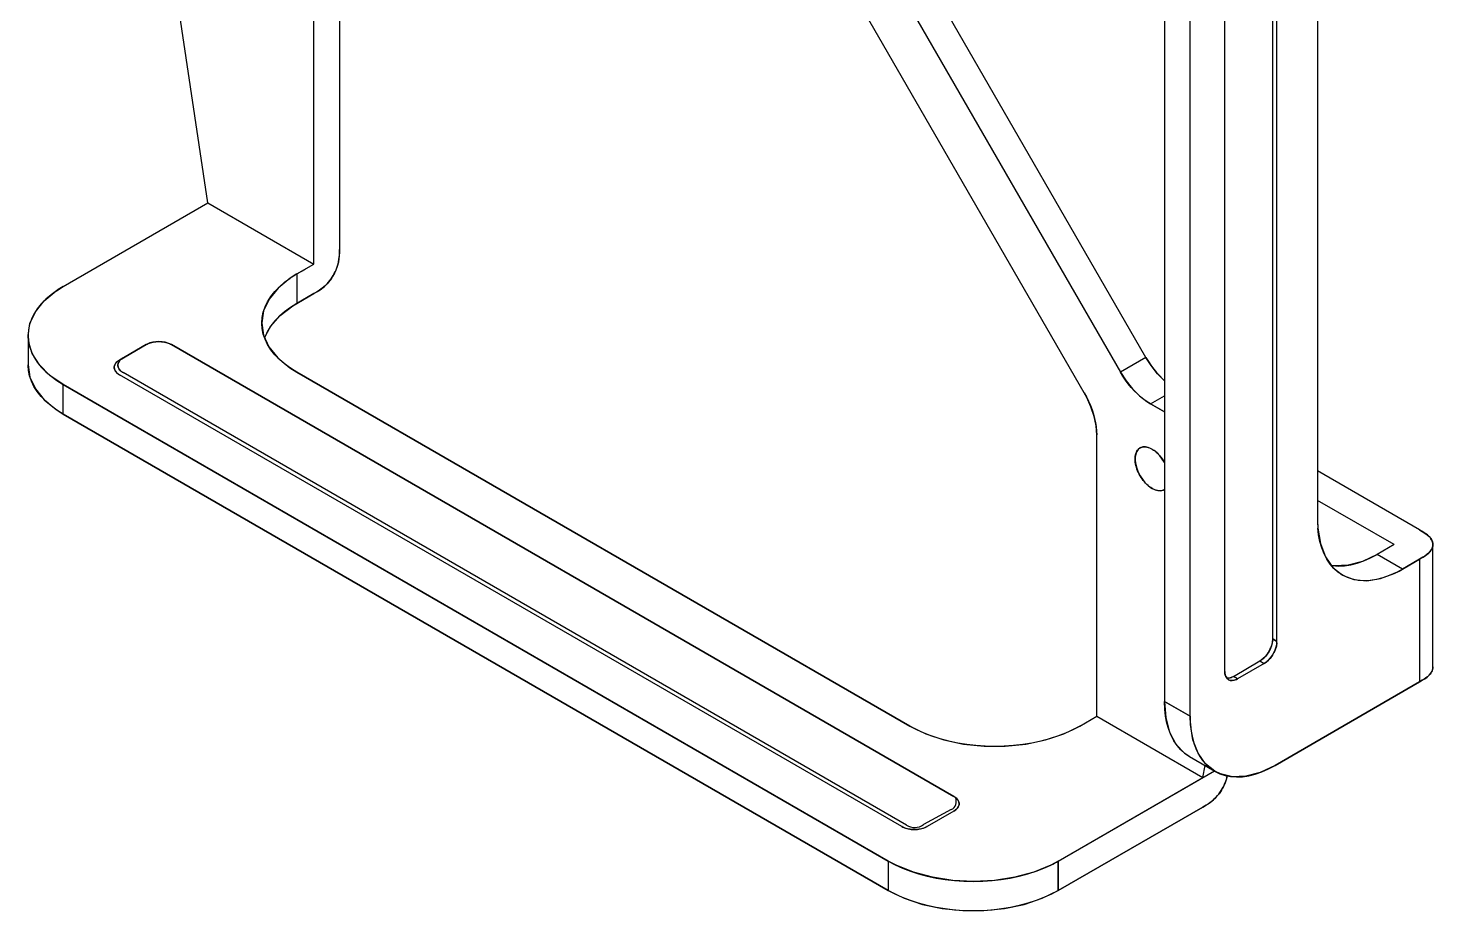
# Model space of a CAD drawing. Header units: millimetres. Extents: x 1063 to 4361, y 385 to 1055.
# Drawn here: x 1728.8 to 1845.7, y 616.4 to 689.8 of the extents above; entities that cross this region are included whole.
import ezdxf

# ---------------------------------------------------------------- set-up
doc = ezdxf.new("R2010")
doc.units = ezdxf.units.MM

msp = doc.modelspace()

# ---------------------------------------------------------------- linework, layer by layer
for p, q in [((1832.33, 639.017), (1832.33, 714.128)), ((1832.683, 638.813), (1832.683, 713.924)), ((1823.333, 713.027), (1823.333, 633.812)), ((1825.454, 632.587), (1825.454, 711.802)), ((1828.348, 636.31), (1828.348, 711.421)), ((1836.061, 707.739), (1836.061, 648.898)), ((1754.72, 694.786), (1754.72, 671.391)), ((1821.785, 662.418), (1803.155, 694.686)), ((1752.599, 670.166), (1752.599, 693.562)), ((1801.034, 693.461), (1819.664, 661.193)), ((1743.777, 675.259), (1741.244, 692.161)), ((1816.657, 659.474), (1798.034, 691.729)), ((1731.756, 668.319), (1743.777, 675.259)), ((1743.777, 675.259), (1752.599, 670.166)), ((1754.682, 670.605), (1754.635, 670.331)), ((1754.675, 670.56), (1754.699, 670.758)), ((1754.708, 670.872), (1754.682, 670.605)), ((1754.699, 670.758), (1754.711, 670.924)), ((1754.719, 671.134), (1754.708, 670.872)), ((1754.711, 670.924), (1754.718, 671.126)), ((1754.718, 671.126), (1754.72, 671.391)), ((1754.72, 671.391), (1754.719, 671.134)), ((1751.185, 669.35), (1752.599, 670.166)), ((1751.185, 669.35), (1751.892, 669.758)), ((1754.317, 669.43), (1754.237, 669.279)), ((1754.294, 669.383), (1754.37, 669.538)), ((1754.39, 669.583), (1754.317, 669.43)), ((1754.37, 669.538), (1754.439, 669.695)), ((1754.456, 669.739), (1754.39, 669.583)), ((1754.439, 669.695), (1754.5, 669.855)), ((1754.514, 669.895), (1754.456, 669.739)), ((1754.5, 669.855), (1754.554, 670.017)), ((1754.564, 670.052), (1754.514, 669.895)), ((1754.554, 670.017), (1754.6, 670.181)), ((1754.635, 670.331), (1754.564, 670.052)), ((1754.6, 670.181), (1754.642, 670.369)), ((1754.642, 670.369), (1754.675, 670.56)), ((1731.186, 667.961), (1731.756, 668.319)), ((1749.346, 667.889), (1749.728, 668.284)), ((1750.614, 668.991), (1749.61, 668.168)), ((1749.728, 668.284), (1750.162, 668.659)), ((1750.162, 668.659), (1750.613, 668.991)), ((1751.185, 669.35), (1750.614, 668.991)), ((1751.185, 669.35), (1751.185, 666.9)), ((1753.42, 668.273), (1753.279, 668.158)), ((1753.355, 668.219), (1753.47, 668.317)), ((1753.557, 668.397), (1753.42, 668.273)), ((1753.47, 668.317), (1753.58, 668.419)), ((1753.69, 668.532), (1753.557, 668.397)), ((1753.58, 668.419), (1753.699, 668.541)), ((1753.819, 668.675), (1753.69, 668.532)), ((1753.699, 668.541), (1753.812, 668.667)), ((1753.812, 668.667), (1753.92, 668.8)), ((1753.941, 668.828), (1753.819, 668.675)), ((1753.92, 668.8), (1754.022, 668.938)), ((1754.057, 668.988), (1753.941, 668.828)), ((1754.022, 668.938), (1754.119, 669.081)), ((1754.15, 669.131), (1754.057, 668.988)), ((1754.119, 669.081), (1754.21, 669.23)), ((1754.237, 669.279), (1754.15, 669.131)), ((1754.21, 669.23), (1754.294, 669.383)), ((1729.431, 666.211), (1730.167, 667.123)), ((1730.302, 667.256), (1729.92, 666.861)), ((1730.167, 667.123), (1731.167, 667.948)), ((1730.735, 667.63), (1730.302, 667.256)), ((1731.185, 667.961), (1730.735, 667.63)), ((1731.167, 667.948), (1731.186, 667.961)), ((1748.869, 667.257), (1748.413, 666.286)), ((1748.742, 667.047), (1749.016, 667.475)), ((1749.61, 668.168), (1748.869, 667.257)), ((1749.016, 667.475), (1749.346, 667.889)), ((1751.185, 666.9), (1752.599, 667.717)), ((1752.599, 667.717), (1751.185, 666.9)), ((1752.599, 667.717), (1752.889, 667.889)), ((1752.883, 667.884), (1752.599, 667.717)), ((1753.055, 667.995), (1752.883, 667.884)), ((1752.889, 667.889), (1752.981, 667.947)), ((1752.981, 667.947), (1753.114, 668.035)), ((1753.279, 668.158), (1753.055, 667.995)), ((1753.114, 668.035), (1753.235, 668.123)), ((1753.235, 668.123), (1753.355, 668.219)), ((1728.979, 665.239), (1729.431, 666.211)), ((1729.316, 666.02), (1729.102, 665.585)), ((1729.59, 666.447), (1729.316, 666.02)), ((1729.92, 666.861), (1729.59, 666.447)), ((1748.413, 666.286), (1748.256, 665.283)), ((1748.286, 665.721), (1748.377, 666.169)), ((1748.377, 666.169), (1748.529, 666.611)), ((1748.529, 666.611), (1748.742, 667.047)), ((1750.163, 666.211), (1749.73, 665.837)), ((1749.793, 665.893), (1750.846, 666.695)), ((1750.648, 666.565), (1750.163, 666.211)), ((1751.185, 666.9), (1750.648, 666.565)), ((1750.846, 666.695), (1751.185, 666.9)), ((1728.828, 664.237), (1728.979, 665.239)), ((1728.95, 665.143), (1728.858, 664.695)), ((1729.102, 665.585), (1728.95, 665.143)), ((1748.256, 665.302), (1748.286, 665.721)), ((1748.256, 665.283), (1748.256, 665.302)), ((1748.256, 665.283), (1748.256, 665.267)), ((1748.256, 665.232), (1748.256, 665.283)), ((1748.256, 665.267), (1748.408, 664.265)), ((1748.287, 664.809), (1748.256, 665.232)), ((1748.378, 664.36), (1748.287, 664.809)), ((1748.481, 664.036), (1748.996, 664.998)), ((1749.018, 665.028), (1748.744, 664.601)), ((1748.996, 664.998), (1749.793, 665.893)), ((1749.348, 665.442), (1749.018, 665.028)), ((1749.73, 665.837), (1749.348, 665.442)), ((1728.858, 664.695), (1728.828, 664.272)), ((1728.828, 664.272), (1728.828, 664.238)), ((1728.828, 664.238), (1728.828, 664.202)), ((1728.828, 664.237), (1728.828, 661.787)), ((1728.866, 663.733), (1728.828, 664.237)), ((1728.828, 664.202), (1728.858, 663.783)), ((1728.858, 663.783), (1728.949, 663.334)), ((1729.168, 662.742), (1728.866, 663.733)), ((1738.728, 663.522), (1738.82, 663.564)), ((1738.956, 663.615), (1738.742, 663.528)), ((1738.82, 663.564), (1738.917, 663.601)), ((1738.917, 663.601), (1739.019, 663.634)), ((1739.194, 663.678), (1738.956, 663.615)), ((1739.019, 663.634), (1739.126, 663.663)), ((1739.126, 663.663), (1739.236, 663.687)), ((1739.446, 663.717), (1739.194, 663.678)), ((1739.236, 663.687), (1739.349, 663.705)), ((1739.349, 663.705), (1739.463, 663.718)), ((1739.707, 663.729), (1739.446, 663.717)), ((1739.463, 663.718), (1739.58, 663.726)), ((1739.58, 663.726), (1739.698, 663.729)), ((1739.698, 663.729), (1739.816, 663.727)), ((1739.967, 663.716), (1739.707, 663.729)), ((1739.816, 663.727), (1739.933, 663.719)), ((1739.933, 663.719), (1740.048, 663.706)), ((1740.219, 663.676), (1739.967, 663.716)), ((1740.048, 663.706), (1740.161, 663.688)), ((1740.161, 663.688), (1740.273, 663.664)), ((1740.456, 663.612), (1740.219, 663.676)), ((1740.273, 663.664), (1740.381, 663.636)), ((1740.381, 663.636), (1740.483, 663.602)), ((1740.67, 663.525), (1740.456, 663.612)), ((1740.483, 663.602), (1740.581, 663.565)), ((1740.581, 663.565), (1740.67, 663.525)), ((1748.531, 663.919), (1748.378, 664.36)), ((1748.408, 664.265), (1748.859, 663.292)), ((1748.531, 664.166), (1748.482, 664.043)), ((1748.744, 664.601), (1748.531, 664.166)), ((1748.744, 663.484), (1748.531, 663.919)), ((1728.949, 663.334), (1729.101, 662.892)), ((1729.101, 662.892), (1729.314, 662.457)), ((1729.764, 661.797), (1729.168, 662.742)), ((1729.314, 662.457), (1729.587, 662.029)), ((1738.641, 663.476), (1736.427, 662.197)), ((1736.427, 662.197), (1738.641, 663.476)), ((1738.742, 663.528), (1738.641, 663.476)), ((1738.641, 663.476), (1738.728, 663.522)), ((1740.762, 663.476), (1740.67, 663.525)), ((1740.67, 663.525), (1740.762, 663.476)), ((1805.81, 625.921), (1740.762, 663.476)), ((1740.762, 663.476), (1805.81, 625.921)), ((1749.018, 663.057), (1748.744, 663.484)), ((1748.859, 663.292), (1749.596, 662.38)), ((1749.348, 662.642), (1749.018, 663.057)), ((1749.73, 662.248), (1749.348, 662.642)), ((1821.785, 662.418), (1819.664, 661.193)), ((1822.226, 661.732), (1821.785, 662.418)), ((1821.785, 662.418), (1821.99, 662.08)), ((1728.828, 661.787), (1728.979, 660.785)), ((1728.828, 661.752), (1728.828, 661.786)), ((1728.858, 661.329), (1728.828, 661.752)), ((1728.95, 660.88), (1728.858, 661.329)), ((1729.587, 662.029), (1729.918, 661.614)), ((1730.636, 660.925), (1729.764, 661.797)), ((1729.918, 661.614), (1730.3, 661.22)), ((1735.993, 661.66), (1735.988, 661.585)), ((1735.988, 661.584), (1735.989, 661.62)), ((1735.988, 661.585), (1736.01, 661.434)), ((1735.989, 661.55), (1735.988, 661.584)), ((1735.989, 661.62), (1735.992, 661.651)), ((1735.993, 661.514), (1735.989, 661.55)), ((1735.992, 661.651), (1736.005, 661.718)), ((1736.039, 661.809), (1735.993, 661.66)), ((1736.007, 661.447), (1735.993, 661.514)), ((1736.005, 661.718), (1736.028, 661.785)), ((1736.029, 661.381), (1736.007, 661.447)), ((1736.01, 661.434), (1736.078, 661.289)), ((1736.028, 661.785), (1736.06, 661.85)), ((1736.062, 661.316), (1736.029, 661.381)), ((1736.128, 661.951), (1736.039, 661.809)), ((1736.06, 661.85), (1736.101, 661.914)), ((1736.103, 661.252), (1736.062, 661.316)), ((1736.078, 661.289), (1736.189, 661.152)), ((1736.101, 661.914), (1736.15, 661.977)), ((1736.152, 661.19), (1736.103, 661.252)), ((1736.259, 662.081), (1736.128, 661.951)), ((1736.15, 661.977), (1736.207, 662.036)), ((1736.207, 662.036), (1736.272, 662.093)), ((1736.427, 662.197), (1736.259, 662.081)), ((1736.272, 662.093), (1736.346, 662.146)), ((1736.296, 661.835), (1736.291, 661.76)), ((1736.291, 661.759), (1736.292, 661.795)), ((1736.291, 661.76), (1736.314, 661.609)), ((1736.292, 661.725), (1736.291, 661.759)), ((1736.292, 661.795), (1736.295, 661.826)), ((1736.296, 661.689), (1736.292, 661.725)), ((1736.295, 661.826), (1736.308, 661.893)), ((1736.342, 661.984), (1736.296, 661.835)), ((1736.31, 661.622), (1736.296, 661.689)), ((1736.308, 661.893), (1736.331, 661.96)), ((1736.333, 661.556), (1736.31, 661.622)), ((1736.314, 661.609), (1736.381, 661.464)), ((1736.331, 661.96), (1736.363, 662.025)), ((1736.365, 661.491), (1736.333, 661.556)), ((1736.431, 662.126), (1736.342, 661.984)), ((1736.346, 662.146), (1736.427, 662.197)), ((1736.363, 662.025), (1736.404, 662.089)), ((1736.406, 661.427), (1736.365, 661.491)), ((1736.381, 661.464), (1736.492, 661.327)), ((1736.404, 662.089), (1736.453, 662.152)), ((1736.455, 661.365), (1736.406, 661.427)), ((1736.562, 662.256), (1736.431, 662.126)), ((1736.453, 662.152), (1736.51, 662.211)), ((1736.512, 661.307), (1736.455, 661.365)), ((1736.492, 661.327), (1736.642, 661.203)), ((1736.51, 662.211), (1736.576, 662.268)), ((1736.577, 661.251), (1736.512, 661.307)), ((1736.73, 662.372), (1736.562, 662.256)), ((1736.576, 662.268), (1736.649, 662.321)), ((1736.624, 661.215), (1736.577, 661.251)), ((1736.649, 662.321), (1736.73, 662.372)), ((1749.596, 662.38), (1750.596, 661.556)), ((1750.163, 661.874), (1749.73, 662.248)), ((1750.648, 661.519), (1750.163, 661.874)), ((1750.596, 661.556), (1751.185, 661.185)), ((1751.185, 661.185), (1750.648, 661.519)), ((1821.99, 662.08), (1822.207, 661.757)), ((1822.207, 661.757), (1822.437, 661.448)), ((1822.756, 661.063), (1822.226, 661.732)), ((1822.437, 661.448), (1822.678, 661.152)), ((1729.102, 660.439), (1728.95, 660.88)), ((1728.979, 660.785), (1729.431, 659.813)), ((1729.316, 660.004), (1729.102, 660.439)), ((1730.3, 661.22), (1730.733, 660.845)), ((1731.756, 660.154), (1730.636, 660.925)), ((1730.733, 660.845), (1731.219, 660.49)), ((1731.219, 660.49), (1731.756, 660.154)), ((1731.756, 657.705), (1731.756, 660.154)), ((1731.756, 660.154), (1800.358, 620.547)), ((1800.358, 620.547), (1731.756, 660.154)), ((1736.209, 661.132), (1736.152, 661.19)), ((1736.189, 661.152), (1736.338, 661.028)), ((1736.274, 661.076), (1736.209, 661.132)), ((1736.321, 661.04), (1736.274, 661.076)), ((1736.338, 661.028), (1736.342, 661.026)), ((1736.342, 661.026), (1736.427, 660.973)), ((1801.475, 623.418), (1736.427, 660.973)), ((1736.642, 661.203), (1736.645, 661.201)), ((1736.645, 661.201), (1736.73, 661.148)), ((1801.87, 623.543), (1736.73, 661.148)), ((1802.143, 631.764), (1751.185, 661.185)), ((1751.185, 661.185), (1802.143, 631.764)), ((1819.664, 661.193), (1820.136, 660.463)), ((1819.869, 660.855), (1819.664, 661.193)), ((1820.086, 660.532), (1819.869, 660.855)), ((1820.316, 660.222), (1820.086, 660.532)), ((1820.136, 660.463), (1820.67, 659.799)), ((1820.557, 659.927), (1820.316, 660.222)), ((1822.678, 661.152), (1822.932, 660.871)), ((1823.333, 660.479), (1822.756, 661.063)), ((1822.932, 660.871), (1823.194, 660.608)), ((1823.194, 660.608), (1823.332, 660.479)), ((1729.59, 659.577), (1729.316, 660.004)), ((1729.431, 659.813), (1730.167, 658.9)), ((1729.92, 659.162), (1729.59, 659.577)), ((1730.302, 658.768), (1729.92, 659.162)), ((1730.167, 658.9), (1731.167, 658.076)), ((1816.865, 659.091), (1816.657, 659.474)), ((1816.657, 659.474), (1816.846, 659.127)), ((1816.846, 659.127), (1817.018, 658.777)), ((1817.218, 658.304), (1816.865, 659.091)), ((1820.811, 659.646), (1820.557, 659.927)), ((1820.67, 659.799), (1821.249, 659.221)), ((1821.073, 659.383), (1820.811, 659.646)), ((1821.339, 659.142), (1821.073, 659.383)), ((1821.249, 659.221), (1821.856, 658.747)), ((1821.61, 658.924), (1821.339, 659.142)), ((1821.884, 658.728), (1821.61, 658.924)), ((1822.164, 658.554), (1823.333, 659.229)), ((1730.735, 658.394), (1730.302, 658.768)), ((1731.22, 658.039), (1730.735, 658.394)), ((1731.167, 658.076), (1731.756, 657.705)), ((1731.756, 657.705), (1731.22, 658.039)), ((1817.018, 658.777), (1817.171, 658.424)), ((1817.171, 658.424), (1817.306, 658.067)), ((1817.479, 657.508), (1817.218, 658.304)), ((1817.306, 658.067), (1817.423, 657.707)), ((1821.856, 658.747), (1822.164, 658.554)), ((1822.164, 658.554), (1821.884, 658.728)), ((1822.164, 658.554), (1823.333, 657.879)), ((1823.333, 657.879), (1822.164, 658.554)), ((1731.756, 657.705), (1800.358, 618.098)), ((1800.358, 618.098), (1731.756, 657.705)), ((1817.423, 657.707), (1817.52, 657.348)), ((1817.638, 656.729), (1817.479, 657.508)), ((1817.52, 657.348), (1817.595, 656.997)), ((1817.595, 656.997), (1817.649, 656.654)), ((1817.692, 655.989), (1817.638, 656.729)), ((1817.649, 656.654), (1817.681, 656.318)), ((1817.681, 656.318), (1817.692, 655.989)), ((1817.692, 632.585), (1817.692, 655.989)), ((1820.889, 654.097), (1820.902, 654.217)), ((1820.933, 654.366), (1820.891, 654.11)), ((1820.902, 654.217), (1820.924, 654.329)), ((1820.924, 654.329), (1820.954, 654.435)), ((1821.018, 654.584), (1820.933, 654.366)), ((1820.954, 654.435), (1820.993, 654.534)), ((1820.993, 654.534), (1821.039, 654.624)), ((1821.141, 654.76), (1821.018, 654.584)), ((1821.039, 654.624), (1821.093, 654.704)), ((1821.093, 654.704), (1821.155, 654.775)), ((1821.299, 654.886), (1821.141, 654.76)), ((1821.155, 654.775), (1821.223, 654.835)), ((1821.223, 654.835), (1821.27, 654.868)), ((1821.27, 654.868), (1821.286, 654.879)), ((1821.286, 654.879), (1821.33, 654.903)), ((1821.387, 654.929), (1821.299, 654.886)), ((1821.528, 654.968), (1821.387, 654.929)), ((1821.405, 654.936), (1821.468, 654.956)), ((1821.468, 654.956), (1821.56, 654.974)), ((1821.746, 654.977), (1821.528, 654.968)), ((1821.56, 654.974), (1821.657, 654.98)), ((1821.657, 654.98), (1821.758, 654.976)), ((1821.98, 654.929), (1821.746, 654.977)), ((1821.758, 654.976), (1821.863, 654.96)), ((1821.863, 654.96), (1821.969, 654.933)), ((1821.969, 654.933), (1822.078, 654.895)), ((1822.224, 654.828), (1821.98, 654.929)), ((1822.078, 654.895), (1822.188, 654.847)), ((1822.188, 654.847), (1822.299, 654.787)), ((1822.471, 654.676), (1822.224, 654.828)), ((1822.299, 654.787), (1822.411, 654.718)), ((1822.411, 654.718), (1822.521, 654.64)), ((1822.712, 654.478), (1822.471, 654.676)), ((1822.521, 654.64), (1822.629, 654.552)), ((1822.629, 654.552), (1822.736, 654.456)), ((1822.94, 654.24), (1822.712, 654.478)), ((1822.736, 654.456), (1822.841, 654.351)), ((1822.841, 654.351), (1822.942, 654.238)), ((1823.15, 653.968), (1822.94, 654.24)), ((1822.942, 654.238), (1823.039, 654.12)), ((1820.885, 653.971), (1820.889, 654.097)), ((1820.89, 653.839), (1820.885, 653.971)), ((1820.902, 653.705), (1820.89, 653.839)), ((1820.891, 654.11), (1820.891, 653.825)), ((1820.891, 653.825), (1820.933, 653.52)), ((1820.924, 653.567), (1820.902, 653.705)), ((1820.954, 653.427), (1820.924, 653.567)), ((1820.933, 653.52), (1821.018, 653.204)), ((1820.993, 653.284), (1820.954, 653.427)), ((1821.04, 653.139), (1820.993, 653.284)), ((1821.018, 653.204), (1821.141, 652.887)), ((1821.094, 652.997), (1821.04, 653.139)), ((1823.039, 654.12), (1823.13, 653.996)), ((1823.13, 653.996), (1823.217, 653.867)), ((1823.333, 653.672), (1823.15, 653.968)), ((1823.217, 653.867), (1823.299, 653.732)), ((1823.299, 653.732), (1823.334, 653.671)), ((1821.155, 652.855), (1821.094, 652.997)), ((1821.141, 652.887), (1821.299, 652.577)), ((1821.224, 652.715), (1821.155, 652.855)), ((1821.299, 652.577), (1821.224, 652.715)), ((1821.299, 652.577), (1821.488, 652.285)), ((1821.381, 652.442), (1821.299, 652.577)), ((1821.468, 652.312), (1821.381, 652.442)), ((1821.56, 652.189), (1821.468, 652.312)), ((1821.488, 652.285), (1821.702, 652.019)), ((1821.657, 652.071), (1821.56, 652.189)), ((1821.758, 651.958), (1821.657, 652.071)), ((1821.702, 652.019), (1821.933, 651.788)), ((1821.863, 651.853), (1821.758, 651.958)), ((1844.546, 648.081), (1836.061, 652.98)), ((1821.97, 651.756), (1821.863, 651.853)), ((1821.933, 651.788), (1822.176, 651.599)), ((1822.078, 651.669), (1821.97, 651.756)), ((1822.188, 651.591), (1822.078, 651.669)), ((1822.176, 651.599), (1822.299, 651.521)), ((1822.299, 651.521), (1822.188, 651.591)), ((1822.299, 651.521), (1822.545, 651.404)), ((1822.411, 651.462), (1822.299, 651.521)), ((1822.521, 651.413), (1822.411, 651.462)), ((1822.629, 651.376), (1822.521, 651.413)), ((1822.545, 651.404), (1822.783, 651.341)), ((1822.736, 651.349), (1822.629, 651.376)), ((1822.841, 651.333), (1822.736, 651.349)), ((1822.783, 651.341), (1823.007, 651.332)), ((1822.942, 651.329), (1822.841, 651.333)), ((1823.039, 651.335), (1822.942, 651.329)), ((1823.007, 651.332), (1823.208, 651.379)), ((1823.131, 651.353), (1823.039, 651.335)), ((1823.211, 651.38), (1823.131, 651.353)), ((1823.208, 651.379), (1823.211, 651.38)), ((1823.211, 651.38), (1823.299, 651.422)), ((1823.269, 651.406), (1823.211, 651.38)), ((1823.299, 651.422), (1823.269, 651.406)), ((1823.334, 651.444), (1823.299, 651.422)), ((1823.299, 651.422), (1823.333, 651.443)), ((1842.425, 646.856), (1836.061, 650.531)), ((1836.061, 648.898), (1836.086, 648.224)), ((1836.086, 648.224), (1836.297, 646.943)), ((1836.147, 647.666), (1836.086, 648.223)), ((1836.255, 647.103), (1836.147, 647.666)), ((1844.772, 647.948), (1844.546, 648.081)), ((1844.546, 648.081), (1844.766, 647.952)), ((1844.766, 647.952), (1844.977, 647.818)), ((1844.936, 647.845), (1844.772, 647.948)), ((1845.062, 647.759), (1844.936, 647.845)), ((1844.977, 647.818), (1845.169, 647.677)), ((1845.198, 647.653), (1845.062, 647.759)), ((1845.169, 647.677), (1845.336, 647.526)), ((1845.314, 647.547), (1845.198, 647.653)), ((1845.413, 647.442), (1845.314, 647.547)), ((1845.336, 647.526), (1845.471, 647.367)), ((1845.486, 647.346), (1845.413, 647.442)), ((1845.471, 647.367), (1845.532, 647.274)), ((1845.546, 647.25), (1845.486, 647.346)), ((1845.532, 647.274), (1845.58, 647.179)), ((1845.592, 647.152), (1845.546, 647.25)), ((1836.406, 646.575), (1836.255, 647.103)), ((1836.297, 646.943), (1836.715, 645.846)), ((1836.6, 646.082), (1836.406, 646.575)), ((1836.834, 645.631), (1836.6, 646.082)), ((1841.011, 646.04), (1839.783, 645.455)), ((1840.451, 645.742), (1841.011, 646.04)), ((1842.425, 646.856), (1841.011, 646.04)), ((1843.132, 644.815), (1841.011, 646.04)), ((1845.184, 646.048), (1844.988, 645.902)), ((1845.147, 646.019), (1845.246, 646.101)), ((1845.295, 646.147), (1845.184, 646.048)), ((1845.246, 646.101), (1845.332, 646.183)), ((1845.393, 646.249), (1845.295, 646.147)), ((1845.332, 646.183), (1845.409, 646.266)), ((1845.477, 646.354), (1845.393, 646.249)), ((1845.409, 646.266), (1845.482, 646.361)), ((1845.545, 646.463), (1845.477, 646.354)), ((1845.482, 646.361), (1845.543, 646.457)), ((1845.543, 646.457), (1845.59, 646.555)), ((1845.597, 646.575), (1845.545, 646.463)), ((1845.58, 647.179), (1845.617, 647.082)), ((1845.59, 646.555), (1845.623, 646.653)), ((1845.625, 647.054), (1845.592, 647.152)), ((1845.632, 646.688), (1845.597, 646.575)), ((1845.617, 647.082), (1845.64, 646.984)), ((1845.623, 646.653), (1845.644, 646.753)), ((1845.645, 646.954), (1845.625, 647.054)), ((1845.648, 646.787), (1845.632, 646.688)), ((1845.64, 646.984), (1845.65, 646.886)), ((1845.644, 646.753), (1845.65, 646.82)), ((1845.651, 646.856), (1845.645, 646.954)), ((1845.65, 646.82), (1845.648, 646.787)), ((1845.65, 646.886), (1845.651, 646.856)), ((1845.65, 646.82), (1845.651, 646.856)), ((1845.651, 646.856), (1845.65, 646.82)), ((1845.651, 636.67), (1845.651, 646.856)), ((1836.715, 645.846), (1837.328, 644.965)), ((1837.104, 645.229), (1836.834, 645.631)), ((1837.411, 644.876), (1837.104, 645.229)), ((1837.475, 645.093), (1837.179, 645.13)), ((1837.185, 645.128), (1837.311, 645.109)), ((1837.311, 645.109), (1837.795, 645.076)), ((1837.328, 644.965), (1838.118, 644.328)), ((1837.754, 644.573), (1837.411, 644.876)), ((1838.592, 645.136), (1837.475, 645.093)), ((1837.795, 645.076), (1838.302, 645.099)), ((1838.302, 645.099), (1838.827, 645.177)), ((1839.783, 645.455), (1838.592, 645.136)), ((1838.827, 645.177), (1839.359, 645.311)), ((1839.359, 645.311), (1839.901, 645.499)), ((1839.901, 645.499), (1840.451, 645.742)), ((1843.132, 644.815), (1844.546, 645.632)), ((1844.546, 645.632), (1843.132, 644.815)), ((1844.546, 645.632), (1844.832, 645.801)), ((1844.826, 645.797), (1844.546, 645.632)), ((1844.546, 645.632), (1844.546, 635.445)), ((1844.988, 645.902), (1844.826, 645.797)), ((1844.832, 645.801), (1844.92, 645.857)), ((1844.92, 645.857), (1845.042, 645.94)), ((1845.042, 645.94), (1845.147, 646.019)), ((1838.102, 644.338), (1837.754, 644.573)), ((1838.133, 644.319), (1838.102, 644.338)), ((1838.118, 644.328), (1838.132, 644.32)), ((1838.132, 644.32), (1839.076, 643.95)), ((1838.162, 644.303), (1838.133, 644.319)), ((1838.544, 644.118), (1838.162, 644.303)), ((1838.978, 643.972), (1838.544, 644.118)), ((1839.437, 643.884), (1838.978, 643.972)), ((1839.076, 643.95), (1840.144, 643.855)), ((1839.92, 643.851), (1839.437, 643.884)), ((1840.427, 643.875), (1839.92, 643.851)), ((1840.144, 643.855), (1841.302, 644.037)), ((1840.951, 643.953), (1840.427, 643.875)), ((1841.484, 644.087), (1840.951, 643.953)), ((1841.302, 644.037), (1842.516, 644.49)), ((1842.024, 644.275), (1841.484, 644.087)), ((1842.536, 644.499), (1842.024, 644.275)), ((1842.516, 644.49), (1842.536, 644.5)), ((1842.536, 644.5), (1843.132, 644.815)), ((1832.022, 637.976), (1831.88, 637.757)), ((1831.891, 637.771), (1831.956, 637.868)), ((1831.956, 637.868), (1832.017, 637.969)), ((1832.017, 637.969), (1832.074, 638.072)), ((1832.14, 638.208), (1832.022, 637.976)), ((1832.074, 638.072), (1832.126, 638.177)), ((1832.126, 638.177), (1832.172, 638.283)), ((1832.232, 638.447), (1832.14, 638.208)), ((1832.172, 638.283), (1832.213, 638.39)), ((1832.213, 638.39), (1832.248, 638.498)), ((1832.294, 638.684), (1832.232, 638.447)), ((1832.248, 638.498), (1832.277, 638.606)), ((1832.277, 638.606), (1832.3, 638.712)), ((1832.326, 638.912), (1832.294, 638.684)), ((1832.3, 638.712), (1832.316, 638.816)), ((1832.304, 637.656), (1832.435, 637.883)), ((1832.316, 638.816), (1832.326, 638.912)), ((1832.33, 639.017), (1832.326, 638.912)), ((1832.326, 638.912), (1832.33, 639.017)), ((1832.683, 638.813), (1832.33, 639.017)), ((1832.33, 639.017), (1832.683, 638.813)), ((1832.431, 637.875), (1832.374, 637.771)), ((1832.482, 637.98), (1832.431, 637.875)), ((1832.435, 637.883), (1832.541, 638.119)), ((1832.528, 638.085), (1832.482, 637.98)), ((1832.568, 638.192), (1832.528, 638.085)), ((1832.541, 638.119), (1832.619, 638.357)), ((1832.603, 638.3), (1832.568, 638.192)), ((1832.632, 638.407), (1832.603, 638.3)), ((1832.619, 638.357), (1832.667, 638.591)), ((1832.654, 638.512), (1832.632, 638.407)), ((1832.67, 638.614), (1832.654, 638.512)), ((1832.667, 638.591), (1832.679, 638.708)), ((1832.677, 638.68), (1832.67, 638.614)), ((1832.679, 638.708), (1832.683, 638.813)), ((1829.055, 635.902), (1831.269, 637.18)), ((1831.623, 636.976), (1829.408, 635.698)), ((1831.365, 637.241), (1831.269, 637.18)), ((1831.269, 637.18), (1831.353, 637.232)), ((1831.269, 637.18), (1831.623, 636.976)), ((1831.353, 637.232), (1831.435, 637.291)), ((1831.547, 637.384), (1831.365, 637.241)), ((1831.435, 637.291), (1831.516, 637.356)), ((1831.516, 637.356), (1831.596, 637.428)), ((1831.721, 637.557), (1831.547, 637.384)), ((1831.596, 637.428), (1831.674, 637.507)), ((1831.623, 636.976), (1831.807, 637.101)), ((1831.707, 637.029), (1831.623, 636.976)), ((1831.674, 637.507), (1831.75, 637.591)), ((1831.79, 637.088), (1831.707, 637.029)), ((1831.88, 637.757), (1831.721, 637.557)), ((1831.75, 637.591), (1831.822, 637.679)), ((1831.872, 637.154), (1831.79, 637.088)), ((1831.807, 637.101), (1831.985, 637.259)), ((1831.822, 637.679), (1831.891, 637.771)), ((1831.952, 637.227), (1831.872, 637.154)), ((1832.031, 637.306), (1831.952, 637.227)), ((1831.985, 637.259), (1832.153, 637.446)), ((1832.107, 637.391), (1832.031, 637.306)), ((1832.179, 637.48), (1832.107, 637.391)), ((1832.153, 637.446), (1832.304, 637.656)), ((1832.248, 637.573), (1832.179, 637.48)), ((1832.313, 637.67), (1832.248, 637.573)), ((1832.374, 637.771), (1832.313, 637.67)), ((1845.65, 636.706), (1845.651, 636.67)), ((1845.651, 636.67), (1845.65, 636.706)), ((1828.348, 636.31), (1828.351, 636.209)), ((1828.351, 636.209), (1828.348, 636.31)), ((1828.351, 636.209), (1828.383, 636.017)), ((1828.361, 636.124), (1828.351, 636.209)), ((1828.377, 636.039), (1828.361, 636.124)), ((1828.4, 635.96), (1828.377, 636.039)), ((1828.383, 636.017), (1828.446, 635.852)), ((1828.429, 635.886), (1828.4, 635.96)), ((1828.465, 635.818), (1828.429, 635.886)), ((1828.446, 635.852), (1828.538, 635.72)), ((1828.505, 635.758), (1828.465, 635.818)), ((1828.624, 635.759), (1828.501, 635.762)), ((1828.552, 635.705), (1828.505, 635.758)), ((1828.538, 635.72), (1828.656, 635.625)), ((1828.603, 635.66), (1828.552, 635.705)), ((1828.629, 635.642), (1828.603, 635.66)), ((1828.692, 635.766), (1828.624, 635.759)), ((1828.624, 635.759), (1828.646, 635.76)), ((1828.659, 635.623), (1828.629, 635.642)), ((1828.646, 635.76), (1828.725, 635.772)), ((1828.656, 635.625), (1828.658, 635.623)), ((1828.658, 635.623), (1828.8, 635.568)), ((1828.689, 635.607), (1828.659, 635.623)), ((1828.722, 635.592), (1828.689, 635.607)), ((1828.87, 635.814), (1828.692, 635.766)), ((1828.787, 635.571), (1828.722, 635.592)), ((1828.725, 635.772), (1828.805, 635.792)), ((1828.856, 635.558), (1828.787, 635.571)), ((1828.8, 635.568), (1828.96, 635.554)), ((1828.805, 635.792), (1828.887, 635.82)), ((1828.928, 635.553), (1828.856, 635.558)), ((1829.055, 635.902), (1828.87, 635.814)), ((1828.887, 635.82), (1828.97, 635.857)), ((1829.004, 635.557), (1828.928, 635.553)), ((1828.96, 635.554), (1829.134, 635.581)), ((1828.97, 635.857), (1829.055, 635.902)), ((1829.082, 635.569), (1829.004, 635.557)), ((1829.408, 635.698), (1829.055, 635.902)), ((1829.162, 635.589), (1829.082, 635.569)), ((1829.134, 635.581), (1829.316, 635.649)), ((1829.243, 635.617), (1829.162, 635.589)), ((1829.325, 635.653), (1829.243, 635.617)), ((1829.316, 635.649), (1829.408, 635.698)), ((1829.408, 635.698), (1829.325, 635.653)), ((1844.771, 635.578), (1844.546, 635.445)), ((1844.546, 635.445), (1844.766, 635.574)), ((1844.766, 635.574), (1844.977, 635.708)), ((1844.936, 635.681), (1844.771, 635.578)), ((1845.062, 635.768), (1844.936, 635.681)), ((1844.977, 635.708), (1845.169, 635.849)), ((1845.198, 635.873), (1845.062, 635.768)), ((1845.169, 635.849), (1845.336, 636)), ((1845.314, 635.979), (1845.198, 635.873)), ((1845.413, 636.084), (1845.314, 635.979)), ((1845.336, 636), (1845.471, 636.159)), ((1845.486, 636.18), (1845.413, 636.084)), ((1845.471, 636.159), (1845.532, 636.252)), ((1845.546, 636.276), (1845.486, 636.18)), ((1845.532, 636.252), (1845.58, 636.347)), ((1845.592, 636.374), (1845.546, 636.276)), ((1845.58, 636.347), (1845.617, 636.444)), ((1845.625, 636.472), (1845.592, 636.374)), ((1845.617, 636.444), (1845.64, 636.542)), ((1845.645, 636.572), (1845.625, 636.472)), ((1845.64, 636.542), (1845.65, 636.641)), ((1845.651, 636.67), (1845.645, 636.572)), ((1845.65, 636.641), (1845.651, 636.67)), ((1844.546, 635.445), (1832.525, 628.505)), ((1832.525, 628.505), (1844.546, 635.445)), ((1825.454, 632.587), (1823.333, 633.812)), ((1823.333, 633.812), (1823.44, 632.456)), ((1823.355, 633.179), (1823.333, 633.812)), ((1823.333, 633.812), (1825.454, 632.587)), ((1816.285, 631.764), (1817.699, 632.581)), ((1817.699, 632.581), (1817.692, 632.585)), ((1817.692, 632.585), (1826.521, 627.488)), ((1823.419, 632.581), (1823.355, 633.179)), ((1823.527, 632.018), (1823.419, 632.581)), ((1823.44, 632.456), (1823.759, 631.266)), ((1823.678, 631.49), (1823.527, 632.018)), ((1825.479, 631.914), (1825.454, 632.587)), ((1802.724, 631.454), (1802.143, 631.764)), ((1802.143, 631.764), (1803.478, 631.117)), ((1803.34, 631.173), (1802.724, 631.454)), ((1803.99, 630.923), (1803.34, 631.173)), ((1803.478, 631.117), (1804.988, 630.614)), ((1804.675, 630.702), (1803.99, 630.923)), ((1813.44, 630.614), (1814.95, 631.117)), ((1814.441, 630.924), (1813.756, 630.703)), ((1815.09, 631.174), (1814.441, 630.924)), ((1814.95, 631.117), (1816.285, 631.764)), ((1815.705, 631.454), (1815.09, 631.174)), ((1816.285, 631.764), (1815.705, 631.454)), ((1823.872, 630.996), (1823.678, 631.49)), ((1823.759, 631.266), (1824.28, 630.277)), ((1824.106, 630.545), (1823.872, 630.996)), ((1825.481, 631.891), (1825.479, 631.914)), ((1825.479, 631.913), (1825.54, 631.358)), ((1825.695, 630.613), (1825.481, 631.891)), ((1825.54, 631.358), (1825.648, 630.796)), ((1805.396, 630.511), (1804.675, 630.702)), ((1804.988, 630.614), (1806.626, 630.27)), ((1806.135, 630.353), (1805.396, 630.511)), ((1806.887, 630.231), (1806.135, 630.353)), ((1806.626, 630.27), (1808.342, 630.095)), ((1807.652, 630.143), (1806.887, 630.231)), ((1808.428, 630.091), (1807.652, 630.143)), ((1808.342, 630.095), (1810.086, 630.095)), ((1809.218, 630.073), (1808.428, 630.091)), ((1810.007, 630.091), (1809.218, 630.073)), ((1810.784, 630.144), (1810.007, 630.091)), ((1810.086, 630.095), (1811.802, 630.27)), ((1811.548, 630.231), (1810.784, 630.144)), ((1812.299, 630.354), (1811.548, 630.231)), ((1811.802, 630.27), (1813.44, 630.614)), ((1813.037, 630.512), (1812.299, 630.354)), ((1813.756, 630.703), (1813.037, 630.512)), ((1824.376, 630.143), (1824.106, 630.545)), ((1824.28, 630.277), (1824.987, 629.519)), ((1824.683, 629.79), (1824.376, 630.143)), ((1825.026, 629.487), (1824.683, 629.79)), ((1825.648, 630.796), (1825.798, 630.268)), ((1826.117, 629.519), (1825.695, 630.613)), ((1825.798, 630.268), (1825.992, 629.775)), ((1825.992, 629.775), (1826.225, 629.324)), ((1824.987, 629.519), (1825.404, 629.234)), ((1825.374, 629.252), (1825.026, 629.487)), ((1825.405, 629.234), (1825.374, 629.252)), ((1825.404, 629.234), (1827.525, 628.01)), ((1826.733, 628.642), (1826.117, 629.519)), ((1826.225, 629.324), (1826.495, 628.922)), ((1826.495, 628.922), (1826.801, 628.569)), ((1827.525, 628.01), (1826.733, 628.642)), ((1826.801, 628.569), (1827.144, 628.265)), ((1814.5, 620.547), (1827.475, 628.038)), ((1814.5, 620.547), (1826.521, 627.488)), ((1826.521, 627.488), (1826.702, 628.485)), ((1827.144, 628.265), (1827.495, 628.027)), ((1827.495, 628.027), (1827.539, 628.002)), ((1827.98, 627.791), (1827.525, 628.01)), ((1827.539, 628.002), (1827.556, 627.992)), ((1827.556, 627.992), (1827.933, 627.809)), ((1827.933, 627.809), (1828.367, 627.663)), ((1828.99, 627.558), (1827.98, 627.791)), ((1828.367, 627.663), (1828.826, 627.574)), ((1828.486, 627.374), (1828.436, 627.217)), ((1828.476, 627.339), (1828.522, 627.503)), ((1828.551, 627.628), (1828.486, 627.374)), ((1828.522, 627.503), (1828.551, 627.628)), ((1828.826, 627.574), (1829.309, 627.541)), ((1830.107, 627.601), (1828.99, 627.558)), ((1829.309, 627.541), (1829.817, 627.564)), ((1829.817, 627.564), (1830.341, 627.642)), ((1831.297, 627.92), (1830.107, 627.601)), ((1830.341, 627.642), (1830.874, 627.776)), ((1830.874, 627.776), (1831.416, 627.964)), ((1832.525, 628.505), (1831.297, 627.92)), ((1831.416, 627.964), (1831.966, 628.207)), ((1831.966, 628.207), (1832.525, 628.505)), ((1827.842, 626.121), (1827.944, 626.259)), ((1827.979, 626.31), (1827.863, 626.149)), ((1827.944, 626.259), (1828.041, 626.403)), ((1828.072, 626.453), (1827.979, 626.31)), ((1828.041, 626.403), (1828.132, 626.552)), ((1828.159, 626.6), (1828.072, 626.453)), ((1828.132, 626.552), (1828.216, 626.705)), ((1828.239, 626.751), (1828.159, 626.6)), ((1828.216, 626.705), (1828.292, 626.86)), ((1828.312, 626.905), (1828.239, 626.751)), ((1828.292, 626.86), (1828.361, 627.017)), ((1828.378, 627.06), (1828.312, 626.905)), ((1828.361, 627.017), (1828.422, 627.177)), ((1828.436, 627.217), (1828.378, 627.06)), ((1828.422, 627.177), (1828.476, 627.339)), ((1805.895, 625.867), (1805.81, 625.921)), ((1805.898, 625.865), (1805.895, 625.867)), ((1806.048, 625.741), (1805.898, 625.865)), ((1805.916, 625.853), (1805.963, 625.818)), ((1805.963, 625.818), (1806.028, 625.762)), ((1806.028, 625.762), (1806.085, 625.703)), ((1806.159, 625.605), (1806.048, 625.741)), ((1806.085, 625.703), (1806.134, 625.641)), ((1806.109, 624.943), (1806.198, 625.084)), ((1806.134, 625.641), (1806.175, 625.577)), ((1806.177, 625.043), (1806.136, 624.979)), ((1806.226, 625.459), (1806.159, 625.605)), ((1806.175, 625.577), (1806.207, 625.512)), ((1806.209, 625.109), (1806.177, 625.043)), ((1806.198, 625.084), (1806.244, 625.233)), ((1806.207, 625.512), (1806.23, 625.446)), ((1806.232, 625.175), (1806.209, 625.109)), ((1806.249, 625.308), (1806.226, 625.459)), ((1806.23, 625.446), (1806.244, 625.379)), ((1806.245, 625.242), (1806.232, 625.175)), ((1806.244, 625.379), (1806.248, 625.343)), ((1806.244, 625.233), (1806.249, 625.308)), ((1806.248, 625.274), (1806.245, 625.242)), ((1806.248, 625.343), (1806.249, 625.309)), ((1806.249, 625.309), (1806.248, 625.274)), ((1814.5, 618.098), (1826.521, 625.038)), ((1826.521, 625.038), (1814.5, 618.098)), ((1826.521, 625.038), (1826.811, 625.21)), ((1826.805, 625.206), (1826.521, 625.038)), ((1826.977, 625.316), (1826.805, 625.206)), ((1826.811, 625.21), (1826.903, 625.268)), ((1826.903, 625.268), (1827.036, 625.357)), ((1827.201, 625.479), (1826.977, 625.316)), ((1827.036, 625.357), (1827.157, 625.445)), ((1827.157, 625.445), (1827.278, 625.54)), ((1827.342, 625.594), (1827.201, 625.479)), ((1827.278, 625.54), (1827.392, 625.638)), ((1827.479, 625.719), (1827.342, 625.594)), ((1827.392, 625.638), (1827.502, 625.741)), ((1827.612, 625.853), (1827.479, 625.719)), ((1827.502, 625.741), (1827.621, 625.862)), ((1827.741, 625.997), (1827.612, 625.853)), ((1827.621, 625.862), (1827.734, 625.989)), ((1827.734, 625.989), (1827.842, 626.121)), ((1827.863, 626.149), (1827.741, 625.997)), ((1805.587, 624.825), (1803.292, 623.593)), ((1805.81, 624.696), (1803.595, 623.418)), ((1805.81, 624.696), (1805.978, 624.812)), ((1805.891, 624.747), (1805.81, 624.696)), ((1805.964, 624.801), (1805.891, 624.747)), ((1806.03, 624.857), (1805.964, 624.801)), ((1805.978, 624.812), (1806.109, 624.943)), ((1806.087, 624.917), (1806.03, 624.857)), ((1806.136, 624.979), (1806.087, 624.917)), ((1801.475, 623.418), (1801.567, 623.368)), ((1801.567, 623.368), (1801.475, 623.418)), ((1801.567, 623.368), (1801.781, 623.281)), ((1801.655, 623.328), (1801.567, 623.368)), ((1801.753, 623.291), (1801.655, 623.328)), ((1801.856, 623.258), (1801.753, 623.291)), ((1801.781, 623.281), (1802.018, 623.217)), ((1801.964, 623.229), (1801.856, 623.258)), ((1802.076, 623.206), (1801.964, 623.229)), ((1802.018, 623.217), (1802.27, 623.178)), ((1802.189, 623.187), (1802.076, 623.206)), ((1802.304, 623.174), (1802.189, 623.187)), ((1802.27, 623.178), (1802.53, 623.164)), ((1802.421, 623.166), (1802.304, 623.174)), ((1802.539, 623.164), (1802.421, 623.166)), ((1802.53, 623.164), (1802.791, 623.177)), ((1802.657, 623.167), (1802.539, 623.164)), ((1802.774, 623.175), (1802.657, 623.167)), ((1802.888, 623.188), (1802.774, 623.175)), ((1802.791, 623.177), (1803.043, 623.215)), ((1803, 623.207), (1802.888, 623.188)), ((1803.111, 623.23), (1803, 623.207)), ((1803.043, 623.215), (1803.281, 623.279)), ((1803.218, 623.259), (1803.111, 623.23)), ((1803.32, 623.292), (1803.218, 623.259)), ((1803.281, 623.279), (1803.495, 623.365)), ((1803.417, 623.329), (1803.32, 623.292)), ((1803.509, 623.371), (1803.417, 623.329)), ((1803.495, 623.365), (1803.595, 623.418)), ((1803.595, 623.418), (1803.509, 623.371)), ((1800.358, 620.547), (1800.938, 620.238)), ((1800.358, 620.547), (1800.358, 618.098)), ((1801.024, 620.196), (1800.358, 620.547)), ((1814.5, 620.547), (1813.879, 620.218)), ((1814.5, 620.547), (1814.5, 618.098)), ((1814.5, 618.098), (1814.5, 620.547)), ((1800.938, 620.238), (1801.553, 619.957)), ((1802.455, 619.621), (1801.024, 620.196)), ((1801.553, 619.957), (1802.203, 619.707)), ((1802.203, 619.707), (1802.887, 619.486)), ((1804.037, 619.199), (1802.455, 619.621)), ((1802.887, 619.486), (1803.606, 619.295)), ((1803.606, 619.295), (1804.344, 619.137)), ((1805.722, 618.941), (1804.037, 619.199)), ((1810.877, 619.21), (1809.194, 618.947)), ((1810.508, 619.136), (1811.248, 619.294)), ((1812.455, 619.638), (1810.877, 619.21)), ((1811.248, 619.294), (1811.968, 619.485)), ((1811.968, 619.485), (1812.653, 619.706)), ((1813.879, 620.218), (1812.455, 619.638)), ((1812.653, 619.706), (1813.304, 619.956)), ((1813.304, 619.956), (1813.88, 620.218)), ((1800.358, 618.098), (1801.693, 617.451)), ((1800.939, 617.788), (1800.358, 618.098)), ((1804.344, 619.137), (1805.096, 619.015)), ((1805.096, 619.015), (1805.86, 618.927)), ((1807.458, 618.856), (1805.722, 618.941)), ((1805.86, 618.927), (1806.636, 618.874)), ((1806.636, 618.874), (1807.426, 618.856)), ((1807.426, 618.856), (1808.215, 618.874)), ((1809.194, 618.947), (1807.458, 618.856)), ((1808.215, 618.874), (1808.992, 618.926)), ((1808.992, 618.926), (1809.756, 619.014)), ((1809.756, 619.014), (1810.508, 619.136)), ((1813.165, 617.451), (1814.5, 618.098)), ((1814.5, 618.098), (1813.921, 617.788)), ((1801.554, 617.507), (1800.939, 617.788)), ((1802.204, 617.257), (1801.554, 617.507)), ((1801.693, 617.451), (1803.203, 616.948)), ((1802.887, 617.036), (1802.204, 617.257)), ((1803.605, 616.846), (1802.887, 617.036)), ((1803.203, 616.948), (1804.841, 616.604)), ((1804.347, 616.688), (1803.605, 616.846)), ((1810.017, 616.604), (1811.655, 616.948)), ((1811.258, 616.847), (1810.518, 616.689)), ((1811.976, 617.038), (1811.258, 616.847)), ((1811.655, 616.948), (1813.165, 617.451)), ((1812.658, 617.258), (1811.976, 617.038)), ((1813.307, 617.508), (1812.658, 617.258)), ((1813.921, 617.788), (1813.307, 617.508)), ((1805.101, 616.565), (1804.347, 616.688)), ((1804.841, 616.604), (1806.558, 616.429)), ((1805.866, 616.477), (1805.101, 616.565)), ((1806.644, 616.424), (1805.866, 616.477)), ((1806.558, 616.429), (1808.301, 616.429)), ((1807.433, 616.407), (1806.644, 616.424)), ((1808.223, 616.425), (1807.433, 616.407)), ((1809, 616.478), (1808.223, 616.425)), ((1808.301, 616.429), (1810.017, 616.604)), ((1809.765, 616.566), (1809, 616.478)), ((1810.518, 616.689), (1809.765, 616.566))]:
    msp.add_line(p, q)
for centre, radius, start, end in [((1736.144, 660.687), 8.803, 119.89782, 124.28912), ((1755.573, 661.717), 8.804, 119.89745, 124.29211), ((1737.084, 662.114), 1.316, 234.60322, 240.07603), ((1737.387, 662.289), 1.316, 234.60322, 240.07603), ((1821.639, 654.299), 0.678, 110.1595, 117.11058), ((1844.865, 648.882), 8.804, 179.89769, 184.29234), ((1838.717, 652.431), 8.803, 295.71034, 300.10171), ((1831.104, 638.816), 1.579, 355.07139, 359.87802), ((1828.58, 636.401), 0.644, 263.12046, 273.89506), ((1834.258, 632.572), 8.803, 179.89806, 184.28936), ((1805.275, 625.5), 0.744, 294.82676, 26.72368), ((1805.153, 624.78), 1.316, 54.60322, 60.07603), ((1802.548, 624.544), 1.208, 235.91347, 308.0521), ((1809.351, 629.487), 10.316, 296.03581, 299.9395)]:
    msp.add_arc(centre, radius, start, end)

doc.saveas('drawing.dxf')
